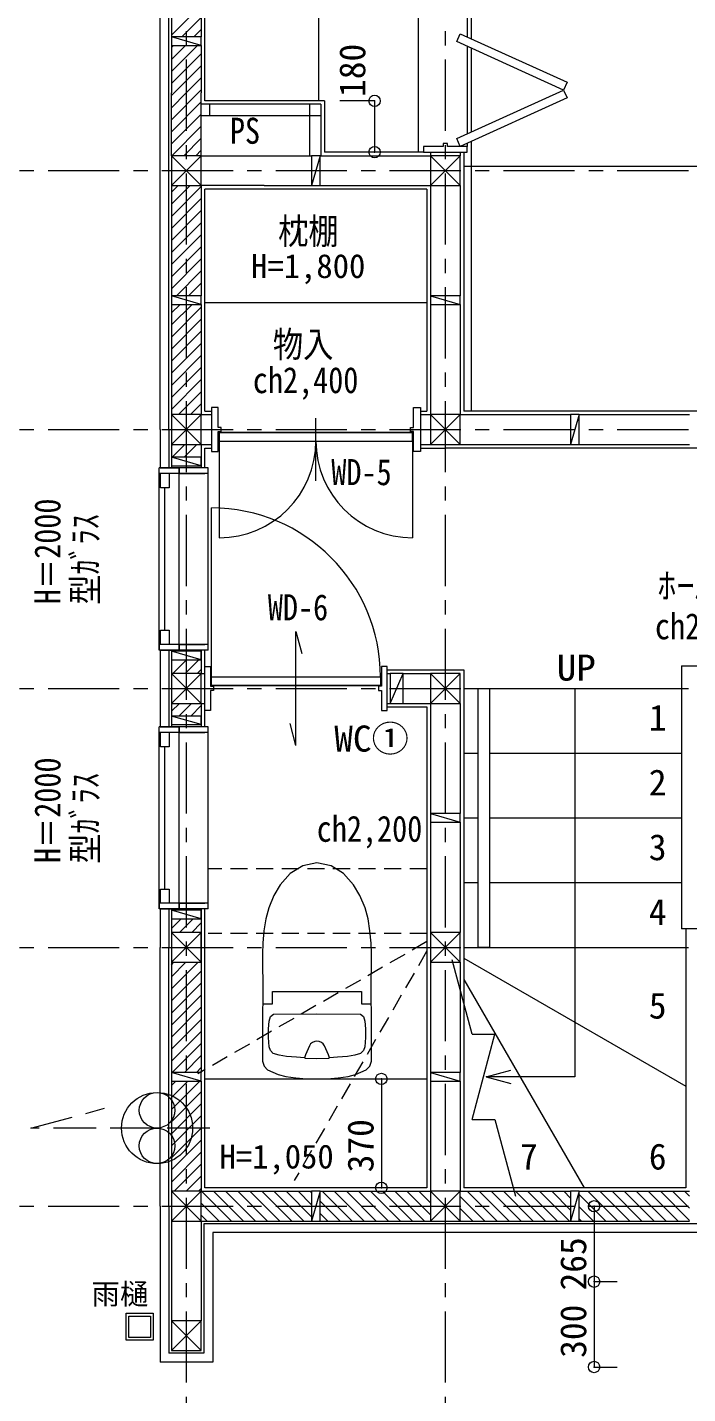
# Model space of a CAD drawing. Units: millimetres at full size, sheet at 1:50. Extents: x -16792 to 54909, y -26252 to 25759.
# Drawn here: x -5715 to -3395, y -4390 to 412 of the extents above; entities that cross this region are included whole.
import ezdxf
from ezdxf.enums import TextEntityAlignment as Align

# ---------------------------------------------------------------- set-up
doc = ezdxf.new("R2010")
doc.units = ezdxf.units.MM
doc.header["$LTSCALE"] = 50
doc.header["$PDMODE"] = 32
doc.header["$PDSIZE"] = 40
for name, pattern in [('CHAIN1', [8, 5, -1, 1, -1]), ('DASHED1', [1.8, 1.2, -0.6]), ('DASHED3', [4, 3, -1])]:
    doc.linetypes.add(name, pattern=pattern)
for name, color, linetype, lineweight in [('3-1_通り芯・通り番号', 7, 'Continuous', 13), ('3-2_柱(黄)', 4, 'Continuous', 5), ('3-3_仕上線(黄)', 3, 'Continuous', 20), ('3-4_下地・間柱(水色)', 4, 'Continuous', 5), ('3-5_サッシ・室内建具', 7, 'Continuous', 13), ('3-6_住宅設備・造作', 4, 'Continuous', 5), ('3-8_ハッチング', 1, 'Continuous', 9), ('3-9_建築設備', 5, 'Continuous', 13), ('3-A_文字', 7, 'Continuous', 13), ('3-F_寸法・方位', 7, 'Continuous', 13)]:
    doc.layers.add(name, color=color, linetype=linetype, lineweight=lineweight)
doc.styles.add('ＭＳ ゴシック', font='')
doc.styles.get('ＭＳ ゴシック').set_extended_font_data('MS Gothic')

msp = doc.modelspace()

# ---------------------------------------------------------------- linework, layer by layer
at = {"layer": '3-1_通り芯・通り番号', "color": 1, "linetype": 'CHAIN1', "lineweight": 9}
for p, q in [((-5156.26, -5551.2), (-5156.26, 6242.32)), ((-4246.26, -5551.2), (-4246.26, 6242.32)), ((-7242.18, -91.2), (4082.32, -91.2)), ((-7242.18, -1001.2), (4082.32, -1001.2)), ((-7242.18, -1911.2), (4082.32, -1911.2)), ((-7242.18, -2821.2), (4082.32, -2821.2)), ((-7242.18, -3731.2), (4082.32, -3731.2))]:
    msp.add_line(p, q, dxfattribs=at)
at = {"layer": '3-2_柱(黄)'}
for p, q in [((-5208.76, -38.7), (-5103.76, -143.7)), ((-5103.76, -38.7), (-5208.76, -143.7)), ((-4298.76, -38.7), (-4193.76, -143.7)), ((-4193.76, -38.7), (-4298.76, -143.7)), ((-5208.76, -948.7), (-5103.76, -1053.7)), ((-5103.76, -948.7), (-5208.76, -1053.7)), ((-4298.76, -948.7), (-4193.76, -1053.7)), ((-4193.76, -948.7), (-4298.76, -1053.7)), ((-5208.76, -1858.7), (-5103.76, -1963.7)), ((-5103.76, -1858.7), (-5208.76, -1963.7)), ((-4298.76, -1858.7), (-4193.76, -1963.7)), ((-4193.76, -1858.7), (-4298.76, -1963.7)), ((-5208.76, -2873.7), (-5103.76, -2768.7)), ((-5208.76, -2768.7), (-5103.76, -2873.7)), ((-4193.76, -2768.7), (-4298.76, -2873.7)), ((-4193.76, -2873.7), (-4298.76, -2768.7)), ((-5208.76, -3678.7), (-5103.76, -3783.7)), ((-5103.76, -3678.7), (-5208.76, -3783.7)), ((-4298.76, -3678.7), (-4193.76, -3783.7)), ((-4193.76, -3678.7), (-4298.76, -3783.7)), ((-5208.76, -4133.7), (-5103.76, -4238.7)), ((-5103.76, -4133.7), (-5208.76, -4238.7))]:
    msp.add_line(p, q, dxfattribs=at)
at = {"layer": '3-2_柱(黄)', "color": 3, "lineweight": 20}
for points in [[(-5208.76, -38.7), (-5208.76, -143.7), (-5103.76, -143.7), (-5103.76, -38.7)], [(-4298.76, -38.7), (-4298.76, -143.7), (-4193.76, -143.7), (-4193.76, -38.7)], [(-5208.76, -948.7), (-5208.76, -1053.7), (-5103.76, -1053.7), (-5103.76, -948.7)], [(-4298.76, -948.7), (-4298.76, -1053.7), (-4193.76, -1053.7), (-4193.76, -948.7)], [(-5208.76, -1858.7), (-5208.76, -1963.7), (-5103.76, -1963.7), (-5103.76, -1858.7)], [(-4298.76, -1858.7), (-4298.76, -1963.7), (-4193.76, -1963.7), (-4193.76, -1858.7)], [(-5208.76, -2873.7), (-5103.76, -2873.7), (-5103.76, -2768.7), (-5208.76, -2768.7)], [(-4193.76, -2768.7), (-4298.76, -2768.7), (-4298.76, -2873.7), (-4193.76, -2873.7)], [(-5208.76, -3678.7), (-5208.76, -3783.7), (-5103.76, -3783.7), (-5103.76, -3678.7)], [(-4298.76, -3678.7), (-4298.76, -3783.7), (-4193.76, -3783.7), (-4193.76, -3678.7)], [(-5208.76, -4133.7), (-5208.76, -4238.7), (-5103.76, -4238.7), (-5103.76, -4133.7)]]:
    msp.add_lwpolyline(points, close=True, dxfattribs=at)
at = {"layer": '3-3_仕上線(黄)'}
for p, q in [((-5248.76, 181.8), (-5248.76, 818.8)), ((-5091.26, 153.8), (-5091.26, 818.8)), ((-5248.76, -91.2), (-5248.76, 181.8)), ((-4671.26, 153.8), (-5091.26, 153.8)), ((-4671.26, 153.8), (-4671.26, -26.2)), ((-4323.26, -26.2), (-4671.26, -26.2)), ((-5248.76, -1001.2), (-5248.76, -91.2)), ((-5091.26, -936.2), (-5091.26, -156.2)), ((-4311.26, -156.2), (-4311.26, -936.2)), ((-5091.26, -936.2), (-5068.26, -936.2)), ((-4334.26, -936.2), (-4311.26, -936.2)), ((-3336.26, -936.2), (-4181.26, -936.2)), ((-5248.76, -1001.2), (-5248.76, -1136.2)), ((-5091.26, -1066.2), (-5068.26, -1066.2)), ((-5091.26, -1136.2), (-5091.26, -1066.2)), ((-4334.26, -1066.2), (-4246.26, -1066.2)), ((-3336.26, -1066.2), (-4246.26, -1066.2)), ((-5248.76, -1776.2), (-5248.76, -1911.2)), ((-4451.26, -1846.2), (-4181.26, -1846.2)), ((-4181.26, -1846.2), (-4181.26, -2821.2)), ((-5248.76, -1911.2), (-5248.76, -2046.2)), ((-4451.26, -1976.2), (-4311.26, -1976.2)), ((-4311.26, -1976.2), (-4311.26, -2821.2)), ((-5248.76, -2686.2), (-5248.76, -2821.2)), ((-5091.26, -3666.2), (-5091.26, -2686.2)), ((-5091.26, -2821.2), (-5091.26, -2756.2)), ((-3052.26, -2756.2), (-3401.26, -2756.2)), ((-3401.26, -2756.2), (-3401.26, -3666.2)), ((-5248.76, -3731.2), (-5248.76, -2821.2)), ((-4311.26, -2821.2), (-4311.26, -3666.2)), ((-4181.26, -2821.2), (-4181.26, -3666.2)), ((-4311.26, -3666.2), (-5091.26, -3666.2)), ((-3401.26, -3666.2), (-4181.26, -3666.2)), ((-5248.76, -3731.2), (-5248.76, -4278.7)), ((-4246.26, -3823.7), (-5063.76, -3823.7)), ((-5063.76, -3823.7), (-5063.76, -4278.7)), ((-3243.76, -3823.7), (-4246.26, -3823.7)), ((-5063.76, -4278.7), (-5248.76, -4278.7))]:
    msp.add_line(p, q, dxfattribs=at)
at = {"layer": '3-3_仕上線(黄)', "color": 4, "lineweight": 5}
msp.add_line((-3401.26, -2756.2), (-3416.26, -2756.2), dxfattribs=at)
at = {"layer": '3-3_仕上線(黄)'}
for points in [[(-4181.26, -26.2), (-4181.26, -91.2), (-4181.26, -936.2)], [(-4311.26, -156.2), (-4883.26, -156.2), (-5091.26, -156.2)]]:
    msp.add_lwpolyline(points, dxfattribs=at)
at = {"layer": '3-4_下地・間柱(水色)'}
for p, q in [((-4691.26, 153.8), (-4691.26, 1663.8)), ((-4341.26, -26.2), (-4341.26, 1663.8)), ((-4169.26, 1258.78), (-4169.26, 378.83)), ((-5217.76, 181.8), (-5217.76, 818.8)), ((-5208.76, 766.3), (-5208.76, 378.8)), ((-5103.76, 766.3), (-5103.76, 378.8)), ((-5103.76, 348.8), (-5208.76, 378.8)), ((-5208.76, 378.8), (-5208.76, 348.8)), ((-5103.76, 378.8), (-5208.76, 378.8)), ((-5208.76, 348.8), (-5103.76, 348.8)), ((-5208.76, 348.8), (-5208.76, 181.8)), ((-5103.76, 348.8), (-5103.76, 378.8)), ((-5103.76, 348.8), (-5103.76, 199.8)), ((-4169.26, 345.87), (-4169.26, 37.9)), ((-5217.76, -91.2), (-5217.76, 181.8)), ((-5208.76, -38.7), (-5208.76, 181.8)), ((-5103.76, -38.7), (-5103.76, 163.8)), ((-4683.76, 141.75), (-5103.76, 141.75)), ((-4683.76, 101.75), (-5103.76, 101.75)), ((-5073.76, 101.75), (-5073.76, 141.75)), ((-4723.76, 141.75), (-4723.76, -38.7)), ((-4683.76, 141.75), (-4683.76, -38.7)), ((-4169.26, 4.94), (-4169.26, -6.2)), ((-5103.76, -38.7), (-4716.26, -38.7)), ((-4686.26, -38.7), (-4716.26, -143.7)), ((-4716.26, -38.7), (-4716.26, -143.7)), ((-4686.26, -38.7), (-4716.26, -38.7)), ((-4298.76, -26.2), (-4298.76, -38.7)), ((-4193.76, -26.2), (-4193.76, -38.7)), ((-5217.76, -1001.2), (-5217.76, -91.2)), ((-3321.26, -76.2), (-4181.26, -76.2)), ((-5208.76, -143.7), (-5208.76, -531.2)), ((-4883.26, -143.7), (-5103.76, -143.7)), ((-5103.76, -143.7), (-5103.76, -531.2)), ((-4883.26, -143.7), (-4716.26, -143.7)), ((-4716.26, -143.7), (-4686.26, -143.7)), ((-4686.26, -143.7), (-4298.76, -143.7)), ((-4298.76, -143.7), (-4298.76, -531.2)), ((-4193.76, -143.7), (-4193.76, -531.2)), ((-5103.76, -561.2), (-5208.76, -531.2)), ((-5208.76, -531.2), (-5208.76, -561.2)), ((-5103.76, -531.2), (-5208.76, -531.2)), ((-5208.76, -561.2), (-5103.76, -561.2)), ((-5208.76, -561.2), (-5208.76, -948.7)), ((-5103.76, -561.2), (-5103.76, -531.2)), ((-5103.76, -561.2), (-5103.76, -948.7)), ((-4311.26, -556.2), (-5091.26, -556.2)), ((-4298.76, -531.2), (-4193.76, -561.2)), ((-4298.76, -531.2), (-4298.76, -561.2)), ((-4193.76, -531.2), (-4298.76, -531.2)), ((-4298.76, -561.2), (-4193.76, -561.2)), ((-4298.76, -561.2), (-4298.76, -948.7)), ((-4193.76, -561.2), (-4193.76, -531.2)), ((-4193.76, -561.2), (-4193.76, -948.7)), ((-5103.76, -948.7), (-5068.26, -948.7)), ((-5044.26, -948.7), (-5044.16, -948.7)), ((-4358.36, -948.7), (-4358.26, -948.7)), ((-4334.26, -948.7), (-4298.76, -948.7)), ((-4193.76, -948.7), (-3806.26, -948.7)), ((-3776.26, -948.7), (-3806.26, -1053.7)), ((-3806.26, -948.7), (-3806.26, -1053.7)), ((-3776.26, -948.7), (-3806.26, -948.7)), ((-3776.26, -948.7), (-3388.76, -948.7)), ((-3776.26, -1053.7), (-3776.26, -948.7)), ((-5217.76, -1001.2), (-5217.76, -1136.2)), ((-5208.76, -1053.7), (-5208.76, -1136.2)), ((-5103.76, -1053.7), (-5103.76, -1066.2)), ((-5103.76, -1053.7), (-5068.26, -1053.7)), ((-5044.26, -1053.7), (-5044.16, -1053.7)), ((-4358.36, -1053.7), (-4358.26, -1053.7)), ((-4334.26, -1053.7), (-4298.76, -1053.7)), ((-4193.76, -1053.7), (-3806.26, -1053.7)), ((-3806.26, -1053.7), (-3776.26, -1053.7)), ((-3776.26, -1053.7), (-3388.76, -1053.7)), ((-5103.76, -1098.43), (-5208.76, -1098.43)), ((-5103.76, -1128.43), (-5103.76, -1098.43)), ((-5208.76, -1128.43), (-5103.76, -1128.43)), ((-5217.76, -1776.2), (-5217.76, -1911.2)), ((-5208.76, -1776.2), (-5208.76, -1858.7)), ((-5103.76, -1780.77), (-5208.76, -1780.77)), ((-5208.76, -1810.77), (-5103.76, -1810.77)), ((-5103.76, -1810.77), (-5103.76, -1780.77)), ((-5103.76, -1846.2), (-5103.76, -1858.7)), ((-5103.76, -1858.7), (-5091.26, -1858.7)), ((-5071.26, -1858.7), (-5071.16, -1858.7)), ((-4471.36, -1858.7), (-4471.26, -1858.7)), ((-4451.26, -1858.7), (-4439.76, -1858.7)), ((-4439.76, -1963.7), (-4394.76, -1858.7)), ((-4394.76, -1858.7), (-4439.76, -1858.7)), ((-4439.76, -1858.7), (-4439.76, -1963.7)), ((-4394.76, -1963.7), (-4394.76, -1858.7)), ((-4394.76, -1858.7), (-4298.76, -1858.7)), ((-5217.76, -1911.2), (-5217.76, -2046.2)), ((-5208.76, -1963.7), (-5208.76, -2046.2)), ((-5103.76, -1963.7), (-5103.76, -1976.2)), ((-5103.76, -1963.7), (-5091.26, -1963.7)), ((-5071.26, -1963.7), (-5071.16, -1963.7)), ((-4471.36, -1963.7), (-4471.26, -1963.7)), ((-4451.26, -1963.7), (-4439.76, -1963.7)), ((-4439.76, -1963.7), (-4394.76, -1963.7)), ((-4394.76, -1963.7), (-4298.76, -1963.7)), ((-4298.76, -1963.7), (-4298.76, -2351.2)), ((-4193.76, -1963.7), (-4193.76, -2351.2)), ((-5103.76, -2008.43), (-5208.76, -2008.43)), ((-5103.76, -2038.43), (-5103.76, -2008.43)), ((-5208.76, -2038.43), (-5103.76, -2038.43)), ((-4298.76, -2351.2), (-4193.76, -2381.2)), ((-4298.76, -2351.2), (-4298.76, -2381.2)), ((-4193.76, -2351.2), (-4298.76, -2351.2)), ((-4193.76, -2381.2), (-4193.76, -2351.2)), ((-4298.76, -2381.2), (-4193.76, -2381.2)), ((-4298.76, -2381.2), (-4298.76, -2768.7)), ((-5217.76, -2686.2), (-5217.76, -2821.2)), ((-5208.76, -2686.2), (-5208.76, -2768.7)), ((-5103.76, -2690.77), (-5208.76, -2690.77)), ((-5208.76, -2720.77), (-5103.76, -2720.77)), ((-5103.76, -2720.77), (-5103.76, -2690.77)), ((-5103.76, -2756.2), (-5103.76, -2768.7)), ((-5217.76, -3731.2), (-5217.76, -2821.2)), ((-5208.76, -2873.7), (-5208.76, -3261.2)), ((-5103.76, -2873.7), (-5103.76, -3261.2)), ((-4298.76, -2873.7), (-4298.76, -3261.2)), ((-4193.76, -2873.7), (-4193.76, -3261.2)), ((-5103.76, -3291.2), (-5208.76, -3261.2)), ((-5208.76, -3261.2), (-5208.76, -3291.2)), ((-5103.76, -3261.2), (-5208.76, -3261.2)), ((-5103.76, -3291.2), (-5103.76, -3261.2)), ((-4298.76, -3261.2), (-4193.76, -3291.2)), ((-4298.76, -3261.2), (-4298.76, -3291.2)), ((-4193.76, -3261.2), (-4298.76, -3261.2)), ((-4193.76, -3291.2), (-4193.76, -3261.2)), ((-5208.76, -3291.2), (-5103.76, -3291.2)), ((-5208.76, -3291.2), (-5208.76, -3678.7)), ((-5103.76, -3291.2), (-5103.76, -3678.7)), ((-4298.76, -3291.2), (-4298.76, -3678.7)), ((-4298.76, -3291.2), (-4193.76, -3291.2)), ((-4193.76, -3291.2), (-4193.76, -3678.7)), ((-5103.76, -3678.7), (-4716.26, -3678.7)), ((-4686.26, -3678.7), (-4716.26, -3783.7)), ((-4716.26, -3678.7), (-4716.26, -3783.7)), ((-4686.26, -3678.7), (-4716.26, -3678.7)), ((-4686.26, -3783.7), (-4686.26, -3678.7)), ((-4686.26, -3678.7), (-4298.76, -3678.7)), ((-4193.76, -3678.7), (-3806.26, -3678.7)), ((-3776.26, -3678.7), (-3806.26, -3783.7)), ((-3806.26, -3678.7), (-3806.26, -3783.7)), ((-3776.26, -3678.7), (-3806.26, -3678.7)), ((-3776.26, -3783.7), (-3776.26, -3678.7)), ((-3776.26, -3678.7), (-3388.76, -3678.7)), ((-5217.76, -3731.2), (-5217.76, -4247.7)), ((-5208.76, -3783.7), (-5208.76, -4133.7)), ((-5103.76, -3783.7), (-5103.76, -4133.7)), ((-5103.76, -3783.7), (-4716.26, -3783.7)), ((-5094.76, -3792.7), (-5094.76, -4247.7)), ((-4246.26, -3792.7), (-5094.76, -3792.7)), ((-4716.26, -3783.7), (-4686.26, -3783.7)), ((-4686.26, -3783.7), (-4298.76, -3783.7)), ((-3274.76, -3792.7), (-4246.26, -3792.7)), ((-4193.76, -3783.7), (-3806.26, -3783.7)), ((-3806.26, -3783.7), (-3776.26, -3783.7)), ((-3776.26, -3783.7), (-3388.76, -3783.7)), ((-5094.76, -4247.7), (-5217.76, -4247.7))]:
    msp.add_line(p, q, dxfattribs=at)
at = {"layer": '3-4_下地・間柱(水色)', "color": 1, "lineweight": 9}
for p, q in [((-4156.26, 1264.69), (-4156.26, 372.91)), ((-4156.26, 339.96), (-4156.26, 43.81)), ((-4156.26, 10.86), (-4156.26, -936.2))]:
    msp.add_line(p, q, dxfattribs=at)
at = {"layer": '3-4_下地・間柱(水色)'}
for points in [[(-4686.26, -143.7), (-4686.26, -38.7), (-4298.76, -38.7)], [(-5103.76, -1128.43), (-5208.76, -1098.43), (-5208.76, -1128.43)], [(-5103.76, -1810.77), (-5208.76, -1780.77), (-5208.76, -1810.77)], [(-5103.76, -2038.43), (-5208.76, -2008.43), (-5208.76, -2038.43)], [(-4193.76, -2381.2), (-4193.76, -2594.79), (-4193.76, -2768.7)], [(-5103.76, -2720.77), (-5208.76, -2690.77), (-5208.76, -2720.77)]]:
    msp.add_lwpolyline(points, dxfattribs=at)
at = {"layer": '3-5_サッシ・室内建具'}
for p, q in [((-4238.76, -6.2), (-4238.76, 3.8)), ((-4253.76, -6.2), (-4323.26, -6.2)), ((-4323.26, -6.2), (-4323.26, -26.2)), ((-4169.26, -6.2), (-4238.76, -6.2)), ((-5044.26, -924.2), (-5068.26, -924.2)), ((-5044.26, -993.7), (-5044.26, -924.2)), ((-4358.26, -924.2), (-4334.26, -924.2)), ((-4358.26, -993.7), (-4358.26, -924.2)), ((-4334.26, -924.2), (-4334.26, -1078.2)), ((-4701.26, -1181.2), (-4701.26, -961.2)), ((-4368.26, -993.7), (-4358.26, -993.7)), ((-5044.26, -1078.2), (-5044.26, -1008.7)), ((-5044.26, -1008.7), (-5034.26, -1008.7)), ((-5041.26, -1011.7), (-4361.26, -1011.7)), ((-5041.26, -1041.7), (-5041.26, -1381.7)), ((-4361.26, -1041.7), (-4361.26, -1381.7)), ((-4358.26, -1078.2), (-4358.26, -1008.7)), ((-4334.26, -1078.2), (-4358.26, -1078.2)), ((-5251.76, -1156.2), (-5251.76, -1136.2)), ((-5079.26, -1136.2), (-5251.76, -1136.2)), ((-5248.76, -1136.2), (-5239.76, -1136.2)), ((-5248.76, -1136.2), (-5181.76, -1136.2)), ((-5181.76, -1156.2), (-5181.76, -1136.2)), ((-5181.76, -1136.2), (-5181.76, -1156.2)), ((-5079.26, -1156.2), (-5079.26, -1136.2)), ((-5079.26, -1776.2), (-5079.26, -1136.2)), ((-5079.26, -1156.2), (-5251.76, -1156.2)), ((-5251.76, -1776.2), (-5251.76, -1156.2)), ((-5246.76, -1206.2), (-5246.76, -1156.2)), ((-5181.76, -1156.2), (-5091.26, -1156.2)), ((-5181.76, -1756.2), (-5181.76, -1156.2)), ((-5231.76, -1706.2), (-5231.76, -1206.2)), ((-5068.26, -1870.7), (-5068.26, -1276.7)), ((-5251.76, -1756.2), (-5251.76, -1776.2)), ((-5079.26, -1756.2), (-5251.76, -1756.2)), ((-5079.26, -1776.2), (-5251.76, -1776.2)), ((-5248.76, -1776.2), (-5239.76, -1776.2)), ((-5181.76, -1756.2), (-5181.76, -1776.2)), ((-5091.26, -2046.2), (-5091.26, -1776.2)), ((-5079.26, -1776.2), (-5079.26, -1756.2)), ((-5091.26, -1834.2), (-5071.26, -1834.2)), ((-5071.26, -1834.2), (-5071.26, -1903.7)), ((-4451.26, -1834.2), (-4471.26, -1834.2)), ((-4471.26, -1834.2), (-4471.26, -1903.7)), ((-4451.26, -1988.2), (-4451.26, -1834.2)), ((-5071.26, -1903.7), (-5061.26, -1903.7)), ((-5071.26, -1918.7), (-5071.26, -1988.2)), ((-5068.26, -1900.7), (-4474.26, -1900.7)), ((-4481.26, -1918.7), (-4471.26, -1918.7)), ((-4471.26, -1918.7), (-4471.26, -1988.2)), ((-3791.26, -1911.2), (-3791.26, -3276.2)), ((-5071.26, -1988.2), (-5091.26, -1988.2)), ((-4471.26, -1988.2), (-4451.26, -1988.2)), ((-5251.76, -2066.2), (-5251.76, -2046.2)), ((-5079.26, -2046.2), (-5251.76, -2046.2)), ((-5248.76, -2046.2), (-5239.76, -2046.2)), ((-5248.76, -2046.2), (-5181.76, -2046.2)), ((-5181.76, -2066.2), (-5181.76, -2046.2)), ((-5181.76, -2046.2), (-5181.76, -2066.2)), ((-5079.26, -2066.2), (-5079.26, -2046.2)), ((-5079.26, -2686.2), (-5079.26, -2046.2)), ((-4771.26, -2111.2), (-4791.96, -2033.92)), ((-5079.26, -2066.2), (-5251.76, -2066.2)), ((-5251.76, -2686.2), (-5251.76, -2066.2)), ((-5246.76, -2116.2), (-5246.76, -2066.2)), ((-5181.76, -2066.2), (-5091.26, -2066.2)), ((-5181.76, -2666.2), (-5181.76, -2066.2)), ((-5231.76, -2616.2), (-5231.76, -2116.2)), ((-5251.76, -2666.2), (-5251.76, -2686.2)), ((-5079.26, -2666.2), (-5251.76, -2666.2)), ((-5079.26, -2686.2), (-5251.76, -2686.2)), ((-5248.76, -2686.2), (-5239.76, -2686.2)), ((-5181.76, -2666.2), (-5181.76, -2686.2)), ((-5079.26, -2686.2), (-5079.26, -2666.2)), ((-4103.49, -3276.2), (-4016.56, -3299.49))]:
    msp.add_line(p, q, dxfattribs=at)
for points in [[(-4193.76, -6.2), (-4206.18, 21.11), (-3830.69, 191.89), (-4206.18, 362.66), (-4193.76, 389.97), (-3818.27, 219.19), (-3830.69, 191.89), (-3818.27, 164.58)], [(-5041.26, -1011.7), (-5041.26, -1041.7), (-4361.26, -1041.7), (-4361.26, -1011.7)], [(-5068.26, -1900.7), (-5068.26, -1870.7), (-4474.26, -1870.7), (-4474.26, -1900.7)]]:
    msp.add_lwpolyline(points, close=True, dxfattribs=at)
for points in [[(-4238.76, 3.8), (-4253.76, 3.8), (-4253.76, -6.2)], [(-4323.26, -26.2), (-4169.26, -26.2), (-4169.26, -6.2)], [(-5068.26, -924.2), (-5068.26, -1078.2), (-5044.26, -1078.2)], [(-5034.26, -1008.7), (-5034.26, -993.7), (-5044.26, -993.7)], [(-4358.26, -1008.7), (-4368.26, -1008.7), (-4368.26, -993.7)], [(-5216.76, -1156.2), (-5216.76, -1206.2), (-5246.76, -1206.2)], [(-5246.76, -1756.2), (-5246.76, -1706.2), (-5216.76, -1706.2), (-5216.76, -1756.2)], [(-4771.26, -2111.2), (-4771.26, -1711.2), (-4750.55, -1788.47)], [(-5248.76, -1776.2), (-5181.76, -1776.2), (-5181.76, -1756.2), (-5091.26, -1756.2)], [(-5061.26, -1903.7), (-5061.26, -1918.7), (-5071.26, -1918.7)], [(-4471.26, -1903.7), (-4481.26, -1903.7), (-4481.26, -1918.7)], [(-5216.76, -2066.2), (-5216.76, -2116.2), (-5246.76, -2116.2)], [(-5246.76, -2666.2), (-5246.76, -2616.2), (-5216.76, -2616.2), (-5216.76, -2666.2)], [(-5248.76, -2686.2), (-5181.76, -2686.2), (-5181.76, -2666.2), (-5091.26, -2666.2)], [(-3791.26, -3276.2), (-4103.49, -3276.2), (-4016.56, -3252.9)]]:
    msp.add_lwpolyline(points, dxfattribs=at)
for centre, radius, start, end in [((-5041.26, -1041.7), 340, 270, 0), ((-4361.26, -1041.7), 340, 180, 270), ((-5068.26, -1870.7), 594, 0, 90)]:
    msp.add_arc(centre, radius, start, end, dxfattribs=at)
at = {"layer": '3-6_住宅設備・造作'}
for p, q in [((-4181.26, -1911.2), (-4131.26, -1911.2)), ((-4131.26, -1911.2), (-4091.26, -1911.2)), ((-4131.26, -2821.2), (-4131.26, -1911.2)), ((-4091.26, -1911.2), (-4091.26, -2821.2)), ((-4091.26, -1911.2), (-3416.26, -1911.2)), ((-4181.26, -2138.7), (-4131.26, -2138.7)), ((-4091.26, -2138.7), (-3416.26, -2138.7)), ((-4181.26, -2366.2), (-4131.26, -2366.2)), ((-4091.26, -2366.2), (-3416.26, -2366.2)), ((-4181.26, -2593.7), (-4131.26, -2593.7)), ((-4091.26, -2593.7), (-3416.26, -2593.7)), ((-4181.26, -2821.2), (-4131.26, -2821.2)), ((-4091.26, -2821.2), (-4131.26, -2821.2)), ((-4091.26, -2821.2), (-3416.26, -2821.2)), ((-4181.26, -2858.73), (-3401.26, -3309.06)), ((-4181.26, -2933.78), (-3758.4, -3666.2)), ((-5091.26, -3283.7), (-4311.26, -3283.7))]:
    msp.add_line(p, q, dxfattribs=at)
at = {"layer": '3-6_住宅設備・造作', "color": 7, "lineweight": 13}
for p, q in [((-4152.69, -3126.2), (-4222.53, -2865.53)), ((-4152.69, -3426.2), (-4072.3, -3126.2)), ((-4152.69, -3126.2), (-4072.3, -3126.2)), ((-4152.69, -3426.2), (-4072.3, -3426.2)), ((-4072.3, -3426.2), (-4000.04, -3695.9)), ((-5367.92, -4107.31), (-5272.92, -4107.31)), ((-5272.92, -4107.31), (-5272.92, -4202.31))]:
    msp.add_line(p, q, dxfattribs=at)
at = {"layer": '3-6_住宅設備・造作'}
for points in [[(-4697.5, -2524.7), (-4747.15, -2534.27), (-4791.09, -2561.51), (-4826.27, -2600.9), (-4848.69, -2638.92), (-4866.8, -2682.46), (-4877, -2721.5), (-4883.8, -2763.68), (-4887.49, -2806.32), (-4888.88, -2843.61), (-4889, -2890.06), (-4887.98, -2942.43), (-4887.42, -2976.43), (-4889, -3079.26), (-4889, -3221.06), (-4883.47, -3239.31), (-4870.79, -3251.67), (-4833.31, -3268.36), (-4807.38, -3275.47), (-4771.75, -3280.2), (-4733.75, -3282.94), (-4697.5, -3283.7), (-4661.25, -3282.94), (-4623.24, -3280.2), (-4587.62, -3275.47), (-4561.68, -3268.36), (-4524.21, -3251.67), (-4511.52, -3239.31), (-4506, -3221.06), (-4506, -3079.26), (-4507.58, -2976.43), (-4507.02, -2942.43), (-4506, -2890.06), (-4506.12, -2843.61), (-4507.5, -2806.32), (-4511.2, -2763.68), (-4518, -2721.5), (-4528.19, -2682.46), (-4546.3, -2638.92), (-4568.72, -2600.9)], [(-4568.72, -2600.9), (-4603.91, -2561.51), (-4647.85, -2534.27), (-4697.5, -2524.7)], [(-4888.08, -3019.58), (-4853.81, -3019.56), (-4853.81, -2976.4), (-4541.18, -2976.4), (-4541.18, -3019.56), (-4506.91, -3019.58)], [(-4741.27, -3209.51), (-4769.95, -3207.75), (-4804.77, -3204.53), (-4830.67, -3199.7), (-4850.84, -3194.15), (-4860.54, -3183.95), (-4865.79, -3170.38), (-4867.57, -3138.53), (-4867.89, -3107.12), (-4865.9, -3080.44), (-4860.68, -3064.34), (-4850.37, -3056.42), (-4697.5, -3055.14), (-4544.63, -3056.42), (-4534.31, -3064.34), (-4529.09, -3080.44), (-4527.1, -3107.12), (-4527.43, -3138.53), (-4529.21, -3170.38), (-4534.45, -3183.95), (-4544.15, -3194.15), (-4564.33, -3199.7), (-4590.23, -3204.53), (-4625.04, -3207.75), (-4653.73, -3209.51)]]:
    msp.add_lwpolyline(points, dxfattribs=at)
msp.add_lwpolyline([(-4697.5, -3151.41), (-4705.24, -3152.55), (-4713.31, -3155.74), (-4719.77, -3160.73), (-4723.83, -3166.97), (-4728.78, -3177.68), (-4733.24, -3188.31), (-4737.52, -3199.04), (-4741.35, -3209.33), (-4741.01, -3210.06), (-4739.5, -3210.62), (-4697.5, -3211.6), (-4655.49, -3210.62), (-4653.98, -3210.06), (-4653.64, -3209.33), (-4657.48, -3199.04), (-4661.75, -3188.31), (-4666.21, -3177.68), (-4671.16, -3166.97), (-4675.23, -3160.73), (-4681.68, -3155.74), (-4689.75, -3152.55)], close=True, dxfattribs=at)
at = {"layer": '3-6_住宅設備・造作', "color": 7, "lineweight": 13}
msp.add_lwpolyline([(-5272.92, -4202.31), (-5367.92, -4202.31), (-5367.92, -4107.31)], dxfattribs=at)
msp.add_lwpolyline([(-5282.92, -4117.31), (-5282.92, -4192.31), (-5357.92, -4192.31), (-5357.92, -4117.31)], close=True, dxfattribs=at)
at = {"layer": '3-8_ハッチング'}
for p, q in [((-5103.76, 766.3), (-5103.76, 378.8)), ((-5208.76, 384.46), (-5103.76, 489.46)), ((-5103.76, 447.04), (-5171.99, 378.8)), ((-5103.76, 404.61), (-5129.57, 378.8)), ((-5201.99, 348.8), (-5208.76, 342.04)), ((-5159.57, 348.8), (-5208.76, 299.61)), ((-5208.76, 257.18), (-5117.14, 348.8)), ((-5103.76, 348.8), (-5103.76, 181.8)), ((-5208.76, 214.76), (-5103.76, 319.76)), ((-5199.29, 181.8), (-5103.76, 277.33)), ((-5208.76, 87.48), (-5103.76, 192.48)), ((-5156.86, 181.8), (-5103.76, 234.91)), ((-5208.76, 172.33), (-5199.29, 181.8)), ((-5208.76, 129.91), (-5156.86, 181.8)), ((-5208.76, 45.05), (-5103.76, 150.05)), ((-5103.76, -38.7), (-5103.76, 181.8)), ((-5208.76, 2.63), (-5103.76, 107.63)), ((-5207.66, -38.7), (-5103.76, 65.2)), ((-5165.23, -38.7), (-5103.76, 22.77)), ((-5122.8, -38.7), (-5103.76, -19.65)), ((-5208.76, -167.08), (-5185.38, -143.7)), ((-5208.76, -209.51), (-5142.95, -143.7)), ((-5103.76, -143.7), (-5103.76, -531.2)), ((-5208.76, -251.93), (-5103.76, -146.93)), ((-5208.76, -294.36), (-5103.76, -189.36)), ((-5208.76, -336.78), (-5103.76, -231.78)), ((-5208.76, -379.21), (-5103.76, -274.21)), ((-5208.76, -421.64), (-5103.76, -316.64)), ((-5208.76, -464.06), (-5103.76, -359.06)), ((-5208.76, -506.49), (-5103.76, -401.49)), ((-5191.04, -531.2), (-5103.76, -443.92)), ((-5103.76, -486.34), (-5148.61, -531.2)), ((-5178.61, -561.2), (-5208.76, -591.34)), ((-5136.19, -561.2), (-5208.76, -633.77)), ((-5208.76, -676.2), (-5103.76, -571.2)), ((-5103.76, -528.77), (-5106.19, -531.2)), ((-5103.76, -561.2), (-5103.76, -948.7)), ((-5208.76, -718.62), (-5103.76, -613.62)), ((-5208.76, -761.05), (-5103.76, -656.05)), ((-5208.76, -803.48), (-5103.76, -698.48)), ((-5208.76, -845.9), (-5103.76, -740.9)), ((-5208.76, -888.33), (-5103.76, -783.33)), ((-5208.76, -930.75), (-5103.76, -825.75)), ((-5184.28, -948.7), (-5103.76, -868.18)), ((-5141.85, -948.7), (-5103.76, -910.61)), ((-5208.76, -1058.03), (-5204.42, -1053.7)), ((-5206.72, -1098.43), (-5162, -1053.7)), ((-5164.3, -1098.43), (-5119.57, -1053.7)), ((-5103.76, -1053.7), (-5103.76, -1136.2)), ((-5103.76, -1776.2), (-5103.76, -1858.7)), ((-5203.32, -1858.7), (-5155.39, -1810.77)), ((-5160.9, -1858.7), (-5112.96, -1810.77)), ((-5118.47, -1858.7), (-5105.97, -1846.2)), ((-5208.76, -1991.41), (-5181.04, -1963.7)), ((-5183.34, -2008.43), (-5138.62, -1963.7)), ((-5103.76, -1963.7), (-5103.76, -2046.2)), ((-5140.92, -2008.43), (-5103.76, -1971.27)), ((-5103.76, -2686.2), (-5103.76, -3261.2)), ((-5208.76, -2755.09), (-5174.44, -2720.77)), ((-5179.94, -2768.7), (-5132.01, -2720.77)), ((-5137.51, -2768.7), (-5103.76, -2734.94)), ((-5103.76, -2756.2), (-5103.76, -2768.7)), ((-5208.76, -2882.37), (-5200.09, -2873.7)), ((-5208.76, -2924.8), (-5157.66, -2873.7)), ((-5208.76, -2967.22), (-5115.24, -2873.7)), ((-5208.76, -3009.65), (-5103.76, -2904.65)), ((-5208.76, -3052.07), (-5103.76, -2947.07)), ((-5208.76, -3094.5), (-5103.76, -2989.5)), ((-5208.76, -3136.93), (-5103.76, -3031.93)), ((-5208.76, -3179.35), (-5103.76, -3074.35)), ((-5208.76, -3221.78), (-5103.76, -3116.78)), ((-5205.75, -3261.2), (-5103.76, -3159.21)), ((-5103.76, -3201.63), (-5163.32, -3261.2)), ((-5103.76, -3244.06), (-5120.9, -3261.2)), ((-5193.32, -3291.2), (-5208.76, -3306.63)), ((-5150.9, -3291.2), (-5208.76, -3349.06)), ((-5208.76, -3391.49), (-5108.47, -3291.2)), ((-5103.76, -3291.2), (-5103.76, -3678.7)), ((-5208.76, -3433.91), (-5103.76, -3328.91)), ((-5208.76, -3476.34), (-5103.76, -3371.34)), ((-5208.76, -3518.76), (-5103.76, -3413.76)), ((-5208.76, -3561.19), (-5103.76, -3456.19)), ((-5208.76, -3603.62), (-5103.76, -3498.62)), ((-5208.76, -3646.04), (-5103.76, -3541.04)), ((-5198.99, -3678.7), (-5103.76, -3583.47)), ((-5156.56, -3678.7), (-5103.76, -3625.9)), ((-5114.13, -3678.7), (-5103.76, -3668.32)), ((-5103.76, -3678.7), (-4716.26, -3678.7)), ((-4998.16, -3783.7), (-5103.16, -3678.7)), ((-4955.73, -3783.7), (-5060.73, -3678.7)), ((-4913.3, -3783.7), (-5018.3, -3678.7)), ((-4870.88, -3783.7), (-4975.88, -3678.7)), ((-4828.45, -3783.7), (-4933.45, -3678.7)), ((-4786.03, -3783.7), (-4891.03, -3678.7)), ((-4743.6, -3783.7), (-4848.6, -3678.7)), ((-4716.26, -3768.61), (-4806.17, -3678.7)), ((-4763.75, -3678.7), (-4716.26, -3726.19)), ((-4721.32, -3678.7), (-4716.26, -3683.76)), ((-4686.26, -3678.7), (-4298.76, -3678.7)), ((-4573.89, -3783.7), (-4678.89, -3678.7)), ((-4531.47, -3783.7), (-4636.47, -3678.7)), ((-4489.04, -3783.7), (-4594.04, -3678.7)), ((-4446.61, -3783.7), (-4551.61, -3678.7)), ((-4404.19, -3783.7), (-4509.19, -3678.7)), ((-4361.76, -3783.7), (-4466.76, -3678.7)), ((-4319.33, -3783.7), (-4424.33, -3678.7)), ((-4298.76, -3761.85), (-4381.91, -3678.7)), ((-4298.76, -3719.42), (-4339.48, -3678.7)), ((-4193.76, -3678.7), (-3806.26, -3678.7)), ((-4107.2, -3783.7), (-4193.76, -3697.14)), ((-4064.78, -3783.7), (-4169.78, -3678.7)), ((-4022.35, -3783.7), (-4127.35, -3678.7)), ((-3979.92, -3783.7), (-4084.92, -3678.7)), ((-3937.5, -3783.7), (-4042.5, -3678.7)), ((-3895.07, -3783.7), (-4000.07, -3678.7)), ((-3852.64, -3783.7), (-3957.64, -3678.7)), ((-3810.22, -3783.7), (-3915.22, -3678.7)), ((-3872.79, -3678.7), (-3806.26, -3745.23)), ((-3830.36, -3678.7), (-3806.26, -3702.8)), ((-3776.26, -3678.7), (-3388.76, -3678.7)), ((-3682.94, -3783.7), (-3776.26, -3690.38)), ((-3640.51, -3783.7), (-3745.51, -3678.7)), ((-3598.09, -3783.7), (-3703.09, -3678.7)), ((-3555.66, -3783.7), (-3660.66, -3678.7)), ((-3513.23, -3783.7), (-3618.23, -3678.7)), ((-3470.81, -3783.7), (-3575.81, -3678.7)), ((-3428.38, -3783.7), (-3533.38, -3678.7)), ((-3388.76, -3780.89), (-3490.95, -3678.7)), ((-3388.76, -3738.47), (-3448.53, -3678.7)), ((-3388.76, -3696.04), (-3406.1, -3678.7)), ((-5040.58, -3783.7), (-5103.76, -3720.52)), ((-4686.26, -3713.76), (-4616.32, -3783.7)), ((-4149.63, -3783.7), (-4193.76, -3739.57)), ((-3776.26, -3732.8), (-3725.36, -3783.7)), ((-5083.01, -3783.7), (-5103.76, -3762.95)), ((-4686.26, -3756.19), (-4658.75, -3783.7)), ((-4192.06, -3783.7), (-4193.76, -3781.99)), ((-3776.26, -3775.23), (-3767.79, -3783.7))]:
    msp.add_line(p, q, dxfattribs=at)
at = {"layer": '3-9_建築設備', "linetype": 'DASHED3'}
for p, q in [((-5702.95, -3456.36), (-5443.83, -3386.93)), ((-5073.72, -3456.36), (-5702.95, -3456.36))]:
    msp.add_line(p, q, dxfattribs=at)
at = {"layer": '3-9_建築設備'}
for centre, radius in [((-5259.31, -3456.36), 125), ((-5259.31, -3393.86), 62.5), ((-5259.31, -3518.86), 62.5)]:
    msp.add_circle(centre, radius, dxfattribs=at)
at = {"layer": '3-A_文字', "linetype": 'DASHED1'}
for p, q in [((-4311.26, -2544.79), (-5079.26, -2544.79)), ((-4311.26, -2772.29), (-5079.26, -2772.29)), ((-4311.26, -2800.99), (-5116.26, -3265.76)), ((-4311.26, -2833.78), (-4777.42, -3641.2))]:
    msp.add_line(p, q, dxfattribs=at)
at = {"layer": '3-F_寸法・方位'}
for p, q in [((-4495, 153.8), (-4616.73, 153.8)), ((-4495, 153.8), (-4495, -26.2)), ((-4495, -26.2), (-4544.73, -26.2)), ((-3416.26, -1831.2), (-3416.26, -2756.2)), ((-4471.26, -3283.7), (-4471.26, -3666.2)), ((-3723.83, -3731.2), (-3723.83, -3996.2)), ((-3723.83, -3731.2), (-3642.35, -3731.2)), ((-3723.83, -3996.2), (-3642.35, -3996.2)), ((-3723.83, -3996.2), (-3723.83, -4296.2)), ((-3723.83, -4296.2), (-3642.35, -4296.2))]:
    msp.add_line(p, q, dxfattribs=at)
msp.add_lwpolyline([(-3416.26, -1831.2), (-3256.26, -1831.2), (-3256.26, -2756.2)], dxfattribs=at)
for p in [(-4495, 153.8), (-4495, -26.2), (-4471.26, -3283.7), (-4471.26, -3666.2), (-3723.83, -3731.2), (-3723.83, -3996.2), (-3723.83, -4296.2)]:
    msp.add_point(p, dxfattribs=at)

# ---------------------------------------------------------------- texts
at = {"layer": '3-5_サッシ・室内建具', "style": 'ＭＳ ゴシック'}
msp.add_text('2', height=91.64, dxfattribs=at).set_placement((-3531.51, -2314.95), align=Align.BOTTOM_LEFT)
at = {"layer": '3-A_文字', "style": 'ＭＳ ゴシック'}
for s, width, p in [('PS', 0.85, (-5003.49, -24.45)), ('枕棚', 0.85, (-4833.82, -377.15)), ('物入', 0.85, (-4852.33, -775.08)), ('ch2,400', 0.85, (-4922.89, -900.78)), ('WD-5', 0.85, (-4647.07, -1224.23)), ('ﾎｰﾙ①', 1.05, (-3500.78, -1622.63)), ('WD-6', 0.85, (-4870.08, -1699.38)), ('ch2,400', 0.85, (-3509.95, -1765.86)), ('UP', 1.1, (-3855.01, -1911.2)), ('WC①', 1.05, (-4636.65, -2160.77))]:
    msp.add_text(s, height=91.64, dxfattribs=dict(at, width=width)).set_placement(p, align=Align.BOTTOM_LEFT)
for s, height, p in [('H=1,800', 84.31, (-4928.98, -494.14)), ('1', 91.64, (-3531.51, -2087.45)), ('3', 91.64, (-3531.51, -2542.45)), ('4', 91.64, (-3531.51, -2769.95)), ('5', 91.64, (-3531.51, -3099.05)), ('H=1,050', 84.31, (-5040.1, -3623.86)), ('7', 91.64, (-3984.21, -3629.7)), ('6', 91.64, (-3531.51, -3629.7)), ('雨樋', 73.31, (-5489.99, -4098.19))]:
    msp.add_text(s, height=height, dxfattribs=at).set_placement(p, align=Align.BOTTOM_LEFT)
at = {"layer": '3-A_文字', "style": 'ＭＳ ゴシック', "width": 0.85}
for s, p in [('H＝2000', (-5571.26, -1614.95)), ('型ｶﾞﾗｽ', (-5437.75, -1617.32)), ('H＝2000', (-5571.26, -2524.95)), ('型ｶﾞﾗｽ', (-5437.75, -2527.32))]:
    msp.add_text(s, height=91.64, rotation=90, dxfattribs=at).set_placement(p, align=Align.BOTTOM_LEFT)
at = {"layer": '3-A_文字', "color": 6, "style": 'ＭＳ ゴシック', "width": 0.85}
msp.add_text('ch2,200', height=91.64, dxfattribs=at).set_placement((-4698.34, -2477.6), align=Align.BOTTOM_LEFT)
at = {"layer": '3-F_寸法・方位', "style": 'ＭＳ ゴシック'}
for s, p in [('180', (-4500.1, 167.62)), ('370', (-4471.26, -3612)), ('265', (-3723.83, -4027.19)), ('300', (-3723.83, -4264.06))]:
    msp.add_text(s, height=91.64, rotation=90, dxfattribs=at).set_placement(p, align=Align.BOTTOM_LEFT)

doc.saveas('drawing.dxf')
